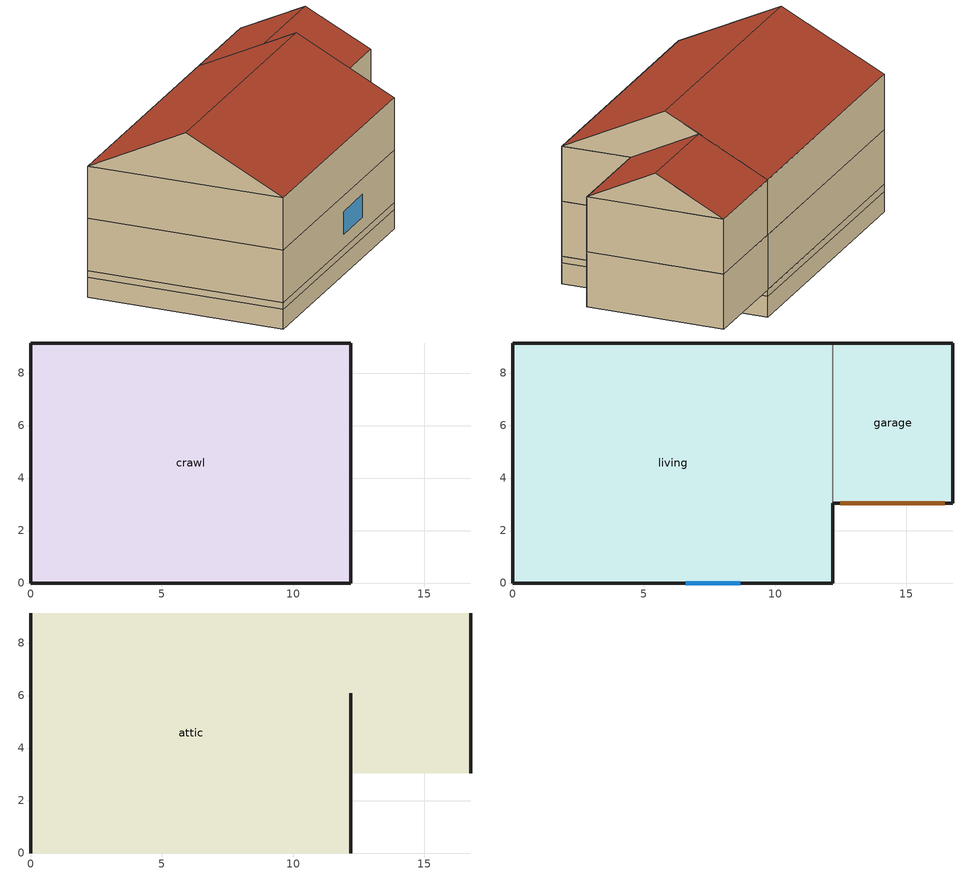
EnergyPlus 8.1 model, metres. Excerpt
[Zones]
crawl
 floor ground (GrndUninsUnfinCSFloor): 12.19,9.14 12.19,0 0,0 0,9.14 z-1.22
 wall outside (CSRimJoist): 0,9.14 0,0 12.19,0 12.19,9.14 0,9.14 z-0.3:0
 wall ground (GrndInsUnfinCSWall): 12.19,0 12.19,9.14 0,9.14 0,0 12.19,0 z-1.22:-0.3
garage
 floor ground (GrndUninsUnfinGrgFloor): 16.76,9.14 16.76,3.05 12.19,3.05 12.19,9.14 z0
 wall outside (ExtUninsUnfinWall): 12.19,3.05 16.76,3.05 16.76,9.14 12.19,9.14 z0:2.44
 wall to living (RevUnfinInsFinWall): 12.19,9.14 12.19,3.05 z0:2.44
 door (GarageDoors): 12.49,3.05 16.45,3.05 z0:2
living
 floor to crawl (UnfinCSInsFinFloor): 12.19,9.14 12.19,0 0,0 0,9.14 z0
 floor to garage (UnfinInsFinFloor): 16.76,9.14 16.76,3.05 12.19,3.05 12.19,9.14 z2.44
 floor adiabatic (FinUninsFinFloor): 12.19,9.14 12.19,0 0,0 0,9.14 z2.44
 wall outside (ExtInsFinWall): 12.19,9.14 0,9.14 0,0 12.19,0 12.19,3.05 16.76,3.05 16.76,9.14 12.19,9.14 z2.44:4.88; 12.19,9.14 0,9.14 0,0 12.19,0 12.19,3.05 z0:2.44
 window (Sub Surface 1-Glass): 6.6,0 8.67,0 z0.66:1.72
 ceiling adiabatic (RevFinUninsFinFloor): 12.19,0 12.19,9.14 0,9.14 0,0 z2.44
attic
 floor to living (FinInsUnfinUAFloor): 12.19,9.14 12.19,0 0,0 0,9.14 z4.88; 16.76,9.14 16.76,3.05 12.19,3.05 12.19,9.14 z4.88
 wall outside (ExtUninsUnfinWall): 12.19,4.57,7.16 12.19,0,4.88 12.19,3.05,4.88 12.19,6.1,6.4; 0,4.57,7.16 0,9.14,4.88 0,0,4.88; 16.76,6.1,6.4 16.76,3.05,4.88 16.76,9.14,4.88
 roof outside (UnfinInsExtRoof): 12.19,4.57,7.16 12.19,9.14,4.88 0,9.14,4.88 0,4.57,7.16; 0,4.57,7.16 0,0,4.88 12.19,0,4.88 12.19,4.57,7.16; 16.76,6.1,6.4 16.76,9.14,4.88 12.19,9.14,4.88 12.19,6.1,6.4; 12.19,6.1,6.4 12.19,3.05,4.88 16.76,3.05,4.88 16.76,6.1,6.4
[Building]
simple residential geometry
[Site:Location]
Site 1: Latitude {deg}=39.74; Longitude {deg}=-105.18; Time Zone {hr}=-7; Elevation {m}=1829
[SizingPeriod:DesignDay] Day of Month=21; Dry-Bulb Temperature Range Modifier Type=DefaultMultipliers; Barometric Pressure {Pa}=81198; Rain Indicator=No; Snow Indicator=No; Daylight Saving Time Indicator=No
Name | Month | Day Type | Maximum Dry-Bulb Temperature {C} | Daily Dry-Bulb Temperature Range {deltaC} | Humidity Condition Type | Wetbulb or DewPoint at Maximum Dry-Bulb {C} | Wind Speed {m/s} | Wind Direction {deg} | Solar Model Indicator | ASHRAE Clear Sky Optical Depth for Beam Irradiance (taub) | ASHRAE Clear Sky Optical Depth for Diffuse Irradiance (taud) | Enthalpy at Maximum Dry-Bulb {J/kg} | Sky Clearness
Denver Centennial  Golden   N Ann Clg .4% Condns DB=>MWB | 7 | SummerDesignDay | 33 | 15.2 | Wetbulb | 15.7 | 4.9 | 0 | ASHRAETau | 0.424 | 2.025
Denver Centennial  Golden   N Ann Clg .4% Condns DP=>MDB | 7 | SummerDesignDay | 20.2 | 15.2 | Dewpoint | 16.1 | 4.9 | 0 | ASHRAETau | 0.424 | 2.025
Denver Centennial  Golden   N Ann Clg .4% Condns Enth=>MDB | 7 | SummerDesignDay | 27.3 | 15.2 | Enthalpy |  | 4.9 | 0 | ASHRAETau | 0.424 | 2.025 | 59700
Denver Centennial  Golden   N Ann Clg .4% Condns WB=>MDB | 7 | SummerDesignDay | 27.3 | 15.2 | Wetbulb | 18.4 | 4.9 | 0 | ASHRAETau | 0.424 | 2.025
Denver Centennial  Golden   N Ann Htg 99.6% Condns DB | 12 | WinterDesignDay | -18.8 | 0 | Wetbulb | -18.8 | 3 | 340 | ASHRAEClearSky |  |  |  | 0
Denver Centennial  Golden   N Ann Htg Wind 99.6% Condns WS=>MCDB | 12 | WinterDesignDay | 3.9 | 0 | Wetbulb | 3.9 | 12.2 | 340 | ASHRAEClearSky |  |  |  | 0
Denver Centennial  Golden   N Ann Hum_n 99.6% Condns DP=>MCDB | 12 | WinterDesignDay | -10.9 | 0 | Dewpoint | -21.6 | 3 | 340 | ASHRAEClearSky |  |  |  | 0
[Material]
Name | Roughness | Thickness {m} | Conductivity {W/m-K} | Density {kg/m3} | Specific Heat {J/kg-K} | Thermal Absorptance | Solar Absorptance | Visible Absorptance
AddforCTFCalc; Plywood-3_4in 1; Plywood-3_4in 2; Plywood-3_4in 3 | Rough | 0.01905 | 0.11544 | 512.591 | 1214.172 | 0.9 | 0.7 | 0.7
CarpetBareLayer; CarpetBareLayer 1; CarpetBareLayer 2 | Rough | 0.0127 | 0.0433377 | 54.4628 | 1339.776 | 0.9 | 0.9 | 0.7
Concrete-4in | Rough | 0.1016 | 1.3112 | 2242.58 | 837.36 | 0.9 | 0.7 | 0.7
Concrete-8in | Rough | 0.2032 | 1.3112 | 2242.58 | 837.36 | 0.9 | 0.7 | 0.7
CrawlCeilingIns | Rough | 0.23495 | 2.59778 | 106.355 | 1151.63 | 0.9 | 0.7 | 0.7
CSJoistandCavity | Rough | 0.23495 | 0.584108 | 40.863 | 1209.66 | 0.9 | 0.7 | 0.7
ExteriorFinish; ExteriorFinish 2 | Rough | 0.009525 | 0.0894213 | 177.805 | 1046.7 | 0.9 | 0.3 | 0.3
ExteriorFinish 1 | Rough | 0.009525 | 0.0901424 | 177.805 | 1046.7 | 0.9 | 0.3 | 0.3
FloorMass; FloorMass 1; FloorMass 2 | Rough | 0.015875 | 0.11544 | 544.628 | 1214.172 | 0.9 | 0.6 | 0.7
GarageDoorMaterial | Smooth | 0.0633984 | 0.0873133 | 512.591 | 1214.172 | 0.9 | 0.7 | 0.7
GarageFurnitureMaterial | Rough | 0.1524 | 0.11544 | 640.739 | 1214.172 | 0.9 | 0.7 | 0.7
GypsumBoard-Ceiling; GypsumBoard-Ceiling 1 | Rough | 0.0254 | 0.160266 | 800.923 | 837.36 | 0.9 | 0.3 | 0.1
GypsumBoard-ExtWall | Rough | 0.0254 | 0.160266 | 800.923 | 837.36 | 0.9 | 0.5 | 0.1
IntFloorIns | Rough | 0.1397 | 1.90462 | 106.355 | 1151.63 | 0.9 | 0.7 | 0.7
IntWallIns | Rough | 0.0889 | 1.29846 | 128.864 | 1213.01 | 0.9 | 0.7 | 0.7
LivingFurnitureMaterial | Rough | 0.1524 | 0.11544 | 640.739 | 1214.172 | 0.9 | 0.6 | 0.1
PartitionWallMass; PartitionWallMass 1 | Rough | 0.0127 | 0.160266 | 800.923 | 837.36 | 0.9 | 0.5 | 0.1
Plywood-1_2in 1 | Rough | 0.0127 | 0.11544 | 512.591 | 1214.172 | 0.9 | 0.7 | 0.7
Plywood-3_2in | Rough | 0.0381 | 0.11544 | 512.591 | 1214.172 | 0.9 | 0.7 | 0.7
Plywood-3_4in | Rough | 0.0015875 | 0.11544 | 512.591 | 1214.172 | 0.9 | 0.7 | 0.7
RoofingMaterial | Rough | 0.0094488 | 0.162689 | 1121.29 | 1465.38 | 0.91 | 0.85 | 0.85
Soil-12in; Soil-12in 1 | Rough | 0.3048 | 1.73073 | 1842.12 | 418.68 | 0.9 | 0.7 | 0.7
StudandAirFloor | Rough | 0.0889 | 0.448724 | 67.468 | 1211.59 | 0.9 | 0.7 | 0.7
StudandAirWall; StudandAirWall 1 | Rough | 0.0889 | 0.4425 | 48.9212 | 1210.47 | 0.9 | 0.7 | 0.7
StudandCavity | Rough | 0.0889 | 1.24766 | 128.864 | 1213.01 | 0.9 | 0.7 | 0.7
UARoofIns | Rough | 0.18415 | 9.5252 | 36.7699 | 1209.11 | 0.9 | 0.7 | 0.7
[Material:NoMass] Roughness=Rough; Thermal Absorptance=0.9; Solar Absorptance=0.7; Visible Absorptance=0.7
Name | Thermal Resistance {m2-K/W}
Adiabatic; CFloor-FicR | 176.11
CWall-FicR | 0.099524
[WindowMaterial:Shade]
CoolingShade: Solar Transmittance=0.999; Solar Reflectance=0.00099; Visible Transmittance=0.999; Visible Reflectance=0.00099; Infrared Hemispherical Emissivity=1e-005; Infrared Transmittance=0.999; Thickness {m}=0.0001; Conductivity {W/m-K}=10000; Shade to Glass Distance {m}=0.001; Top Opening Multiplier=0; Bottom Opening Multiplier=0; Left-Side Opening Multiplier=0; Right-Side Opening Multiplier=0; Airflow Permeability=0
[WindowMaterial:SimpleGlazingSystem]
Sub Surface 1-Win: U-Factor {W/m2-K}=0.38; Solar Heat Gain Coefficient=0.308
[WindowProperty:ShadingControl]
WindowShadingControl: Shading Type=InteriorShade; Shading Control Type=OnIfScheduleAllows; Schedule=WindowShadingSchedule; Shading Control Is Scheduled=Yes; Glare Control Is Active=No; Shading Device Material=CoolingShade
[Construction]
CSRimJoist: ExteriorFinish, Plywood-3_2in, CSJoistandCavity
ExtInsFinWall: ExteriorFinish 1, StudandCavity, GypsumBoard-ExtWall
ExtUninsUnfinWall: ExteriorFinish 2, Plywood-1_2in 1, StudandAirWall
FinInsUnfinUAFloor: GypsumBoard-Ceiling, AddforCTFCalc
FinUninsFinFloor: GypsumBoard-Ceiling 1, StudandAirFloor, Plywood-3_4in 2, FloorMass 1, CarpetBareLayer 1
FinUninsFinWall: PartitionWallMass 1, StudandAirWall 1, PartitionWallMass 1
GarageDoors: GarageDoorMaterial
GarageFurniture: GarageFurnitureMaterial
GrndInsUnfinCSWall: CWall-FicR, Soil-12in, Concrete-8in
GrndUninsUnfinCSFloor: CFloor-FicR, Soil-12in
GrndUninsUnfinGrgFloor: Adiabatic, Soil-12in 1, Concrete-4in
LivingFurniture: LivingFurnitureMaterial
RevFinUninsFinFloor: CarpetBareLayer 1, FloorMass 1, Plywood-3_4in 2, StudandAirFloor, GypsumBoard-Ceiling 1
RevUnfinInsFinWall: PartitionWallMass, IntWallIns
Sub Surface 1-Glass: Sub Surface 1-Win
UnfinCSInsFinFloor: CrawlCeilingIns, Plywood-3_4in, FloorMass, CarpetBareLayer
UnfinInsExtRoof: RoofingMaterial, Plywood-3_4in 1, UARoofIns
UnfinInsFinFloor: IntFloorIns, Plywood-3_4in 3, FloorMass 2, CarpetBareLayer 2
[Zone]
Name | Part of Total Floor Area
attic; living | Yes
crawl; garage
[InternalMass]
Name | Construction | Zone | Surface Area {m2}
first floor garage GarageSpaceFurniture | GarageFurniture | garage | 2.78709
Space 1 LivingPartition | FinUninsFinWall | living | 111.484
Space 1 LivingSpaceFurniture | LivingFurniture | living | 44.5935
[Schedule:Day:Interval]
Schedule Day 5: No, 24:00, 0
WindowShadingSchedule01d; WindowShadingSchedule02d; WindowShadingSchedule12d; WindowShadingScheduleWinter: No, 01:00, 0, 02:00, 0, 03:00, 0, 04:00, 0, 05:00, 0, 06:00, 0, 07:00, 0, 08:00, 0, 09:00, 0, 10:00, 0, 11:00, 0, 12:00, 0, 13:00, 0, 14:00, 0, 15:00, 0, 16:00, 0, 17:00, 0, 18:00, 0, 19:00, 0, 20:00, 0, 21:00, 0, 22:00, 0, 23:00, 0, 24:00, 0
WindowShadingSchedule03d; WindowShadingSchedule04d; WindowShadingSchedule05d; WindowShadingSchedule06d; WindowShadingSchedule07d; WindowShadingSchedule08d; WindowShadingSchedule09d; WindowShadingSchedule10d; WindowShadingSchedule11d; WindowShadingScheduleSummer: No, 01:00, 1, 02:00, 1, 03:00, 1, 04:00, 1, 05:00, 1, 06:00, 1, 07:00, 1, 08:00, 1, 09:00, 1, 10:00, 1, 11:00, 1, 12:00, 1, 13:00, 1, 14:00, 1, 15:00, 1, 16:00, 1, 17:00, 1, 18:00, 1, 19:00, 1, 20:00, 1, 21:00, 1, 22:00, 1, 23:00, 1, 24:00, 1
[Schedule:Week:Daily]
Schedule:Week:Daily {45e5e725-f888-40f4-a84d-039e45cb2a1f}: WindowShadingSchedule01d, WindowShadingSchedule01d, WindowShadingSchedule01d, WindowShadingSchedule01d, WindowShadingSchedule01d, WindowShadingSchedule01d, WindowShadingSchedule01d, Schedule Day 5, WindowShadingScheduleSummer, WindowShadingScheduleWinter, Schedule Day 5, Schedule Day 5
Schedule:Week:Daily {f24aca2c-95c8-4f92-b519-1507e7343610}: WindowShadingSchedule01d, WindowShadingSchedule01d, WindowShadingSchedule01d, WindowShadingSchedule02d, WindowShadingSchedule02d, WindowShadingSchedule02d, WindowShadingSchedule02d, Schedule Day 5, WindowShadingScheduleSummer, WindowShadingScheduleWinter, Schedule Day 5, Schedule Day 5
Schedule:Week:Daily {eb07fcf8-6edc-44a3-88c3-4755eb5e188b}: WindowShadingSchedule02d, WindowShadingSchedule02d, WindowShadingSchedule02d, WindowShadingSchedule02d, WindowShadingSchedule02d, WindowShadingSchedule02d, WindowShadingSchedule02d, Schedule Day 5, WindowShadingScheduleSummer, WindowShadingScheduleWinter, Schedule Day 5, Schedule Day 5
Schedule:Week:Daily {81635713-1fa1-4c9e-aaf6-6b2a201c8711}: WindowShadingSchedule02d, WindowShadingSchedule02d, WindowShadingSchedule02d, WindowShadingSchedule03d, WindowShadingSchedule03d, WindowShadingSchedule03d, WindowShadingSchedule03d, Schedule Day 5, WindowShadingScheduleSummer, WindowShadingScheduleWinter, Schedule Day 5, Schedule Day 5
Schedule:Week:Daily {73755636-8781-4b41-ab48-f481399bf326}: WindowShadingSchedule03d, WindowShadingSchedule03d, WindowShadingSchedule03d, WindowShadingSchedule03d, WindowShadingSchedule03d, WindowShadingSchedule03d, WindowShadingSchedule03d, Schedule Day 5, WindowShadingScheduleSummer, WindowShadingScheduleWinter, Schedule Day 5, Schedule Day 5
Schedule:Week:Daily {ce1dc87d-7c24-42a8-9726-9f8253b6cac2}: WindowShadingSchedule03d, WindowShadingSchedule03d, WindowShadingSchedule03d, WindowShadingSchedule03d, WindowShadingSchedule03d, WindowShadingSchedule03d, WindowShadingSchedule04d, Schedule Day 5, WindowShadingScheduleSummer, WindowShadingScheduleWinter, Schedule Day 5, Schedule Day 5
Schedule:Week:Daily {55d582d5-d541-470f-a8c2-2d784c1ded6d}: WindowShadingSchedule04d, WindowShadingSchedule04d, WindowShadingSchedule04d, WindowShadingSchedule04d, WindowShadingSchedule04d, WindowShadingSchedule04d, WindowShadingSchedule04d, Schedule Day 5, WindowShadingScheduleSummer, WindowShadingScheduleWinter, Schedule Day 5, Schedule Day 5
Schedule:Week:Daily {acffeefb-445d-4db0-bae1-04f13cda85db}: WindowShadingSchedule04d, WindowShadingSchedule05d, WindowShadingSchedule05d, WindowShadingSchedule05d, WindowShadingSchedule05d, WindowShadingSchedule05d, WindowShadingSchedule05d, Schedule Day 5, WindowShadingScheduleSummer, WindowShadingScheduleWinter, Schedule Day 5, Schedule Day 5
Schedule:Week:Daily {83efbe55-6502-4c46-9e6a-a20ac5ce89c8}: WindowShadingSchedule05d, WindowShadingSchedule05d, WindowShadingSchedule05d, WindowShadingSchedule05d, WindowShadingSchedule05d, WindowShadingSchedule05d, WindowShadingSchedule05d, Schedule Day 5, WindowShadingScheduleSummer, WindowShadingScheduleWinter, Schedule Day 5, Schedule Day 5
Schedule:Week:Daily {1fb394c8-842c-4b59-9764-c89207de7744}: WindowShadingSchedule05d, WindowShadingSchedule05d, WindowShadingSchedule05d, WindowShadingSchedule05d, WindowShadingSchedule06d, WindowShadingSchedule06d, WindowShadingSchedule06d, Schedule Day 5, WindowShadingScheduleSummer, WindowShadingScheduleWinter, Schedule Day 5, Schedule Day 5
Schedule:Week:Daily {508ee408-2e0a-4ab3-8cf3-72d08b615da9}: WindowShadingSchedule06d, WindowShadingSchedule06d, WindowShadingSchedule06d, WindowShadingSchedule06d, WindowShadingSchedule06d, WindowShadingSchedule06d, WindowShadingSchedule06d, Schedule Day 5, WindowShadingScheduleSummer, WindowShadingScheduleWinter, Schedule Day 5, Schedule Day 5
Schedule:Week:Daily {c3fcc86a-c515-473d-a9fa-ae7f5a98ac09}: WindowShadingSchedule06d, WindowShadingSchedule06d, WindowShadingSchedule06d, WindowShadingSchedule06d, WindowShadingSchedule06d, WindowShadingSchedule06d, WindowShadingSchedule07d, Schedule Day 5, WindowShadingScheduleSummer, WindowShadingScheduleWinter, Schedule Day 5, Schedule Day 5
Schedule:Week:Daily {878d4065-cee8-4e23-9173-c8e3d8f53324}: WindowShadingSchedule07d, WindowShadingSchedule07d, WindowShadingSchedule07d, WindowShadingSchedule07d, WindowShadingSchedule07d, WindowShadingSchedule07d, WindowShadingSchedule07d, Schedule Day 5, WindowShadingScheduleSummer, WindowShadingScheduleWinter, Schedule Day 5, Schedule Day 5
Schedule:Week:Daily {0c5c6cca-5a6a-4ebe-ab3e-5a30e8ed04d3}: WindowShadingSchedule07d, WindowShadingSchedule07d, WindowShadingSchedule08d, WindowShadingSchedule08d, WindowShadingSchedule08d, WindowShadingSchedule08d, WindowShadingSchedule08d, Schedule Day 5, WindowShadingScheduleSummer, WindowShadingScheduleWinter, Schedule Day 5, Schedule Day 5
Schedule:Week:Daily {79019777-ed45-4370-b487-6770a9fe5959}: WindowShadingSchedule08d, WindowShadingSchedule08d, WindowShadingSchedule08d, WindowShadingSchedule08d, WindowShadingSchedule08d, WindowShadingSchedule08d, WindowShadingSchedule08d, Schedule Day 5, WindowShadingScheduleSummer, WindowShadingScheduleWinter, Schedule Day 5, Schedule Day 5
Schedule:Week:Daily {b4270014-c746-4738-919e-2378103789ec}: WindowShadingSchedule08d, WindowShadingSchedule08d, WindowShadingSchedule08d, WindowShadingSchedule08d, WindowShadingSchedule08d, WindowShadingSchedule09d, WindowShadingSchedule09d, Schedule Day 5, WindowShadingScheduleSummer, WindowShadingScheduleWinter, Schedule Day 5, Schedule Day 5
Schedule:Week:Daily {2c6d46a6-8b60-40b9-9c6d-096ee080ac22}: WindowShadingSchedule09d, WindowShadingSchedule09d, WindowShadingSchedule09d, WindowShadingSchedule09d, WindowShadingSchedule09d, WindowShadingSchedule09d, WindowShadingSchedule09d, Schedule Day 5, WindowShadingScheduleSummer, WindowShadingScheduleWinter, Schedule Day 5, Schedule Day 5
Schedule:Week:Daily {5418f526-3759-4109-a8ff-1455e85f7eca}: WindowShadingSchedule10d, WindowShadingSchedule10d, WindowShadingSchedule10d, WindowShadingSchedule10d, WindowShadingSchedule10d, WindowShadingSchedule10d, WindowShadingSchedule10d, Schedule Day 5, WindowShadingScheduleSummer, WindowShadingScheduleWinter, Schedule Day 5, Schedule Day 5
Schedule:Week:Daily {07798655-df32-4ab1-904e-96f799bf8925}: WindowShadingSchedule10d, WindowShadingSchedule10d, WindowShadingSchedule10d, WindowShadingSchedule11d, WindowShadingSchedule11d, WindowShadingSchedule11d, WindowShadingSchedule11d, Schedule Day 5, WindowShadingScheduleSummer, WindowShadingScheduleWinter, Schedule Day 5, Schedule Day 5
Schedule:Week:Daily {6561064b-df09-4e0f-a34e-3f578a30c570}: WindowShadingSchedule11d, WindowShadingSchedule11d, WindowShadingSchedule11d, WindowShadingSchedule11d, WindowShadingSchedule11d, WindowShadingSchedule11d, WindowShadingSchedule11d, Schedule Day 5, WindowShadingScheduleSummer, WindowShadingScheduleWinter, Schedule Day 5, Schedule Day 5
Schedule:Week:Daily {c413eff9-9e29-44f2-ba65-e1112ab6f651}: WindowShadingSchedule11d, WindowShadingSchedule11d, WindowShadingSchedule11d, WindowShadingSchedule11d, WindowShadingSchedule11d, WindowShadingSchedule12d, WindowShadingSchedule12d, Schedule Day 5, WindowShadingScheduleSummer, WindowShadingScheduleWinter, Schedule Day 5, Schedule Day 5
Schedule:Week:Daily {c16bb4e5-6f7c-4fc9-ac6d-6a903df68206}: WindowShadingSchedule12d, WindowShadingSchedule12d, WindowShadingSchedule12d, WindowShadingSchedule12d, WindowShadingSchedule12d, WindowShadingSchedule12d, WindowShadingSchedule12d, Schedule Day 5, WindowShadingScheduleSummer, WindowShadingScheduleWinter, Schedule Day 5, Schedule Day 5
[Schedule:Year]
WindowShadingSchedule: Schedule:Week:Daily {45e5e725-f888-40f4-a84d-039e45cb2a1f}, 1, 1, 1, 28, Schedule:Week:Daily {f24aca2c-95c8-4f92-b519-1507e7343610}, 1, 29, 2, 4, Schedule:Week:Daily {eb07fcf8-6edc-44a3-88c3-4755eb5e188b}, 2, 5, 2, 25, Schedule:Week:Daily {81635713-1fa1-4c9e-aaf6-6b2a201c8711}, 2, 26, 3, 4, Schedule:Week:Daily {73755636-8781-4b41-ab48-f481399bf326}, 3, 5, 3, 25, Schedule:Week:Daily {ce1dc87d-7c24-42a8-9726-9f8253b6cac2}, 3, 26, 4, 1, Schedule:Week:Daily {55d582d5-d541-470f-a8c2-2d784c1ded6d}, 4, 2, 4, 29, Schedule:Week:Daily {acffeefb-445d-4db0-bae1-04f13cda85db}, 4, 30, 5, 6, Schedule:Week:Daily {83efbe55-6502-4c46-9e6a-a20ac5ce89c8}, 5, 7, 5, 27, Schedule:Week:Daily {1fb394c8-842c-4b59-9764-c89207de7744}, 5, 28, 6, 3, Schedule:Week:Daily {508ee408-2e0a-4ab3-8cf3-72d08b615da9}, 6, 4, 6, 24, Schedule:Week:Daily {c3fcc86a-c515-473d-a9fa-ae7f5a98ac09}, 6, 25, 7, 1, Schedule:Week:Daily {878d4065-cee8-4e23-9173-c8e3d8f53324}, 7, 2, 7, 29, Schedule:Week:Daily {0c5c6cca-5a6a-4ebe-ab3e-5a30e8ed04d3}, 7, 30, 8, 5, Schedule:Week:Daily {79019777-ed45-4370-b487-6770a9fe5959}, 8, 6, 8, 26, Schedule:Week:Daily {b4270014-c746-4738-919e-2378103789ec}, 8, 27, 9, 2, Schedule:Week:Daily {2c6d46a6-8b60-40b9-9c6d-096ee080ac22}, 9, 3, 9, 30, Schedule:Week:Daily {5418f526-3759-4109-a8ff-1455e85f7eca}, 10, 1, 10, 28, Schedule:Week:Daily {07798655-df32-4ab1-904e-96f799bf8925}, 10, 29, 11, 4, Schedule:Week:Daily {6561064b-df09-4e0f-a34e-3f578a30c570}, 11, 5, 11, 25, Schedule:Week:Daily {c413eff9-9e29-44f2-ba65-e1112ab6f651}, 11, 26, 12, 2, Schedule:Week:Daily {c16bb4e5-6f7c-4fc9-ac6d-6a903df68206}, 12, 3, 12, 31
